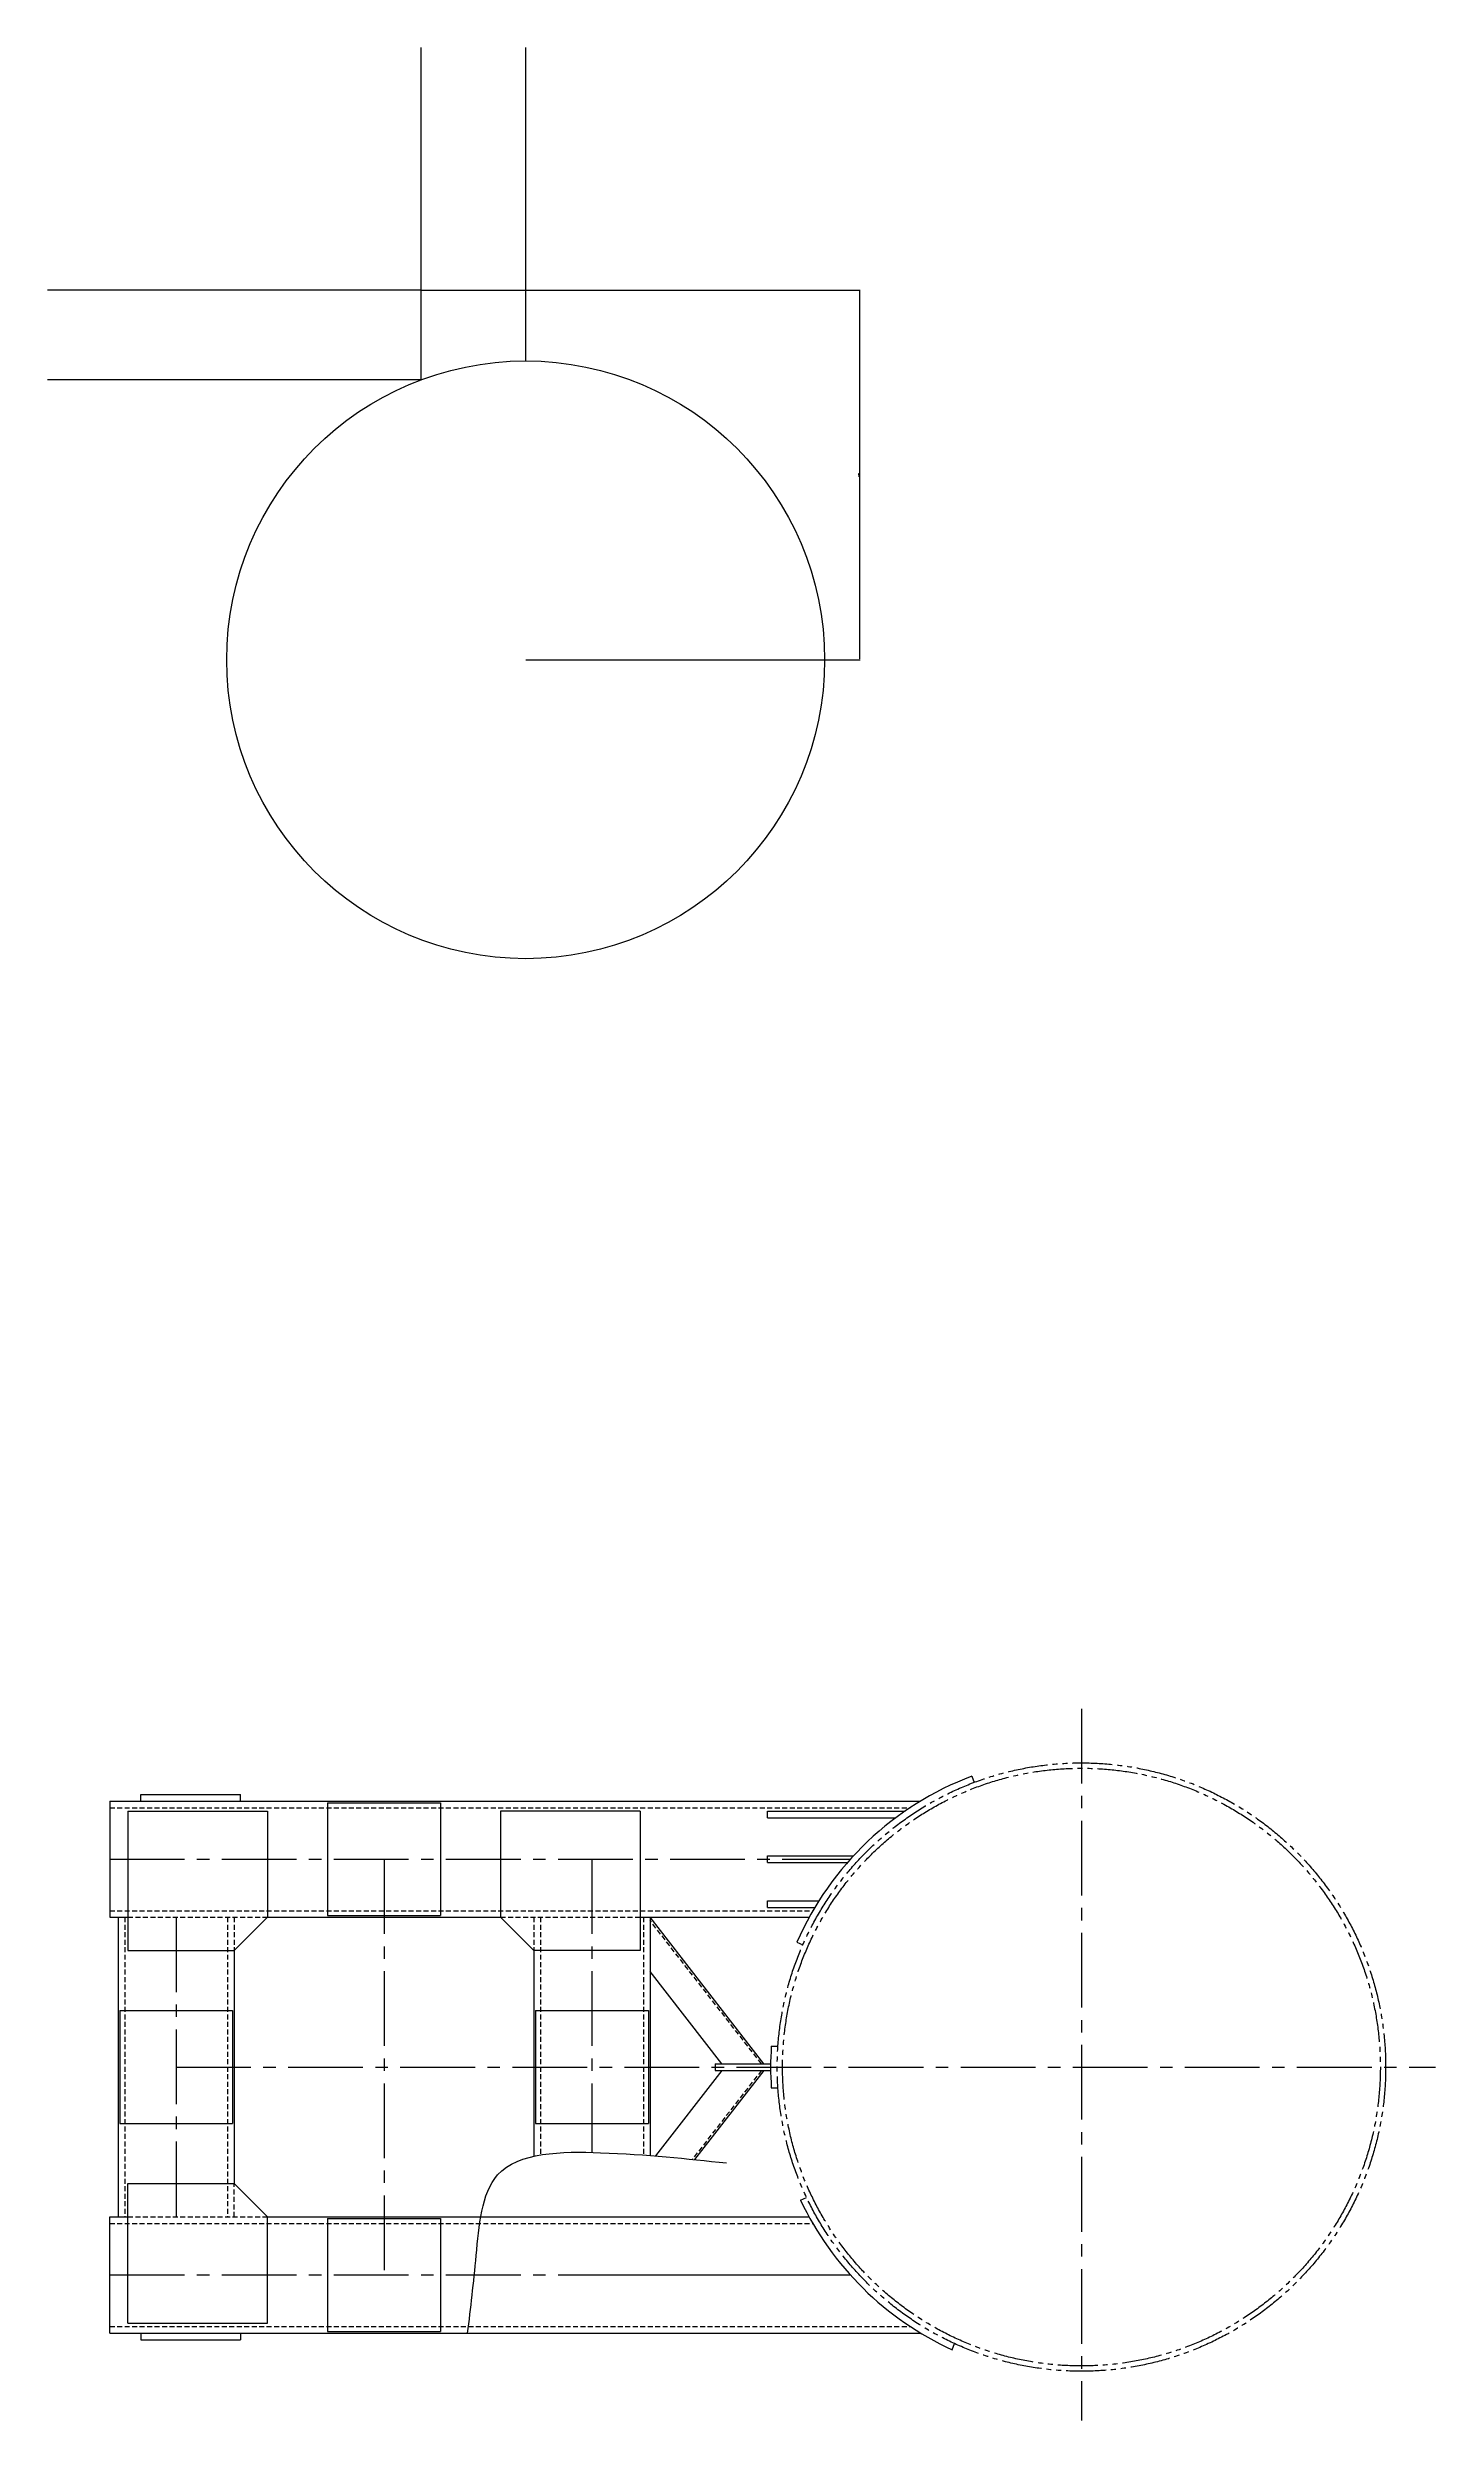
# Model space of a CAD drawing. Extents: x 45567 to 121349, y -17555 to 19241.
# Drawn here: x 73301 to 77481, y -9036 to -1890 of the extents above; entities that cross this region are included whole.
import ezdxf

# ---------------------------------------------------------------- set-up
doc = ezdxf.new("R2010")
doc.units = 0
doc.header["$LTSCALE"] = 30
doc.header["$MEASUREMENT"] = 0
for name, pattern in [('CENTER2', [1.125, 0.75, -0.125, 0.125, -0.125]), ('DASHED', [0.75, 0.5, -0.25]), ('LIDIVIDE', [0.65, 0.4, -0.05, 0.05, -0.05, 0.05, -0.05])]:
    doc.linetypes.add(name, pattern=pattern)
doc.layers.get('DEFPOINTS').update_dxf_attribs({"linetype": 'CONTINUOUS'})
for name, color, linetype in [('1', 2, 'CONTINUOUS'), ('2', 1, 'CONTINUOUS'), ('3', 3, 'CENTER2'), ('5', 6, 'LIDIVIDE'), ('6', 4, 'DASHED')]:
    doc.layers.add(name, color=color, linetype=linetype)
doc.styles.add('HZ', font='simplex.shx', dxfattribs={"width": 0.75, "bigfont": 'SBTXT.shx'})
doc.dimstyles.new('STANDARD$0', dxfattribs={"dimtxt": 3.2, "dimasz": 2.8, "dimexe": 0.6, "dimexo": 0.6, "dimgap": 1, "dimtad": 1, "dimdec": 0, "dimzin": 0, "dimdsep": 46, "dimtxsty": 'HZ', "dimcen": 0.09, "dimadec": 0, "dimazin": 0, "dimtfac": 1, "dimtdec": 0, "dimtmove": 0, "dimatfit": 3, "dimfxl": 0, "dimtolj": 1, "dimtzin": 0, "dimarcsym": 0})

# ---------------------------------------------------------------- blocks, each defined once
blk = doc.blocks.new('*D979')
at = {"layer": '1', "color": 0, "lineweight": -2}
for p, q in [((74426.5, -2620.7), (75747.8, -2620.7)), ((75747.2, -3731), (75747.2, -2623.5)), ((74741.5, -3733.8), (75747.8, -3733.8))]:
    blk.add_line(p, q, dxfattribs=at)
at = {"layer": '1', "color": 0}
for points in [[(75746.7, -2623.5), (75747.6, -2623.5), (75747.2, -2620.7)], [(75746.7, -3731), (75747.6, -3731), (75747.2, -3733.8)]]:
    blk.add_solid(points, dxfattribs=at)
at = {"layer": 'DEFPOINTS', "color": 0}
for p in [(74425.9, -2620.7), (75747.2, -2620.7), (74740.9, -3733.8)]:
    blk.add_point(p, dxfattribs=at)
at = {"layer": '1', "color": 0, "insert": (75744.6, -3177.3), "char_height": 3.2, "attachment_point": 5, "rotation": 90, "style": 'HZ'}
blk.add_mtext('\\A1;1113', dxfattribs=at)

msp = doc.modelspace()

# ---------------------------------------------------------------- linework, layer by layer
at = {"layer": '1'}
for p, q in [((74425.884559, -2890.72606), (74425.884559, -1889.873478)), ((74740.884559, -2833.80079), (74740.884559, -1889.873478)), ((74425.884559, -2620.72606), (73300.935657, -2620.72606)), ((74425.884559, -2890.72606), (73300.935657, -2890.72606))]:
    msp.add_line(p, q, dxfattribs=at)
msp.add_circle((74740.884559, -3733.80079), 900, dxfattribs=at)
msp.add_spline([(74566.207602, -8772.467926), (74592.017425, -8538.742023), (74656.54074, -8296.306568), (74966.254472, -8229.250182), (75345.653484, -8260.199366)], degree=3, dxfattribs=at)
at = {"layer": '2'}
for p, q in [((76084.690428, -7095.467926), (76091.73588, -7114.185875)), ((73488.417588, -7170.467926), (75930.17075, -7170.467926)), ((73488.417588, -7170.467926), (73488.417588, -7520.467926)), ((73543.417588, -7200.467926), (73543.417588, -7620.467926)), ((73543.417588, -7200.467926), (73963.417588, -7200.467926)), ((73582.417588, -7150.467926), (73882.417588, -7150.467926)), ((73582.417588, -7170.467926), (73582.417588, -7150.467926)), ((73882.417588, -7170.467926), (73882.417588, -7150.467926)), ((73963.417588, -7200.467926), (73963.417588, -7520.467926)), ((74144.417588, -7175.467926), (74144.417588, -7515.467926)), ((74144.417588, -7175.467926), (74484.417588, -7175.467926)), ((74484.417588, -7175.467926), (74484.417588, -7515.467926)), ((75085.417588, -7200.467926), (74665.417588, -7200.467926)), ((74665.417588, -7200.467926), (74665.417588, -7520.467926)), ((75085.417588, -7200.467926), (75085.417588, -7620.467926)), ((75468.558407, -7220.467926), (75468.558407, -7200.467926)), ((75468.558407, -7200.467926), (75883.705802, -7200.467926)), ((75468.558407, -7220.467926), (75855.762954, -7220.467926)), ((75468.558407, -7355.467926), (75468.558407, -7335.467926)), ((75468.558407, -7335.467926), (75727.6862, -7335.467926)), ((75468.558407, -7355.467926), (75709.690691, -7355.467926)), ((75468.558407, -7490.467926), (75468.558407, -7470.467926)), ((75468.558407, -7470.467926), (75623.788092, -7470.467926)), ((75468.558407, -7490.467926), (75611.463667, -7490.467926)), ((73488.417588, -7520.467926), (73543.417588, -7520.467926)), ((73513.417588, -7520.467926), (73513.417588, -8422.467926)), ((73863.417588, -7620.467926), (73963.417588, -7520.467926)), ((73963.417588, -7520.467926), (74665.417588, -7520.467926)), ((74144.417588, -7515.467926), (74484.417588, -7515.467926)), ((74765.417588, -7620.467926), (74665.417588, -7520.467926)), ((75085.417588, -7520.467926), (75594.23773, -7520.467926)), ((75115.417588, -7520.467926), (75115.417588, -8237.751508)), ((75458.469891, -7961.467926), (75115.417588, -7520.467926)), ((73543.417588, -7620.467926), (73863.417588, -7620.467926)), ((73863.417588, -7620.467926), (73863.417588, -8322.467926)), ((75085.417588, -7620.467926), (74765.417588, -7620.467926)), ((74765.417588, -7620.467926), (74765.417588, -8239.840721)), ((75557.259493, -7595.467926), (75575.574837, -7603.502114)), ((75331.776451, -7961.467926), (75115.417588, -7683.334657)), ((73518.417588, -7801.467926), (73518.417588, -8141.467926)), ((73518.417588, -7801.467926), (73858.417588, -7801.467926)), ((73858.417588, -7801.467926), (73858.417588, -8141.467926)), ((74770.417588, -7801.467926), (74770.417588, -8141.467926)), ((74770.417588, -7801.467926), (75110.417588, -7801.467926)), ((75110.417588, -7801.467926), (75110.417588, -8141.467926)), ((75480.506591, -7908.967926), (75500.552308, -7908.967926)), ((75331.776451, -7981.467926), (75131.430665, -8239.016092)), ((75458.469891, -7981.467926), (75249.596713, -8249.97821)), ((75311.776451, -7961.467926), (75478.471009, -7961.467926)), ((75311.776451, -7961.467926), (75311.776451, -7981.467926)), ((75311.776451, -7981.467926), (75478.471009, -7981.467926)), ((75480.506591, -8033.967926), (75500.552308, -8033.967926)), ((73518.417588, -8141.467926), (73858.417588, -8141.467926)), ((74770.417588, -8141.467926), (75110.417588, -8141.467926)), ((73543.417588, -8742.467926), (73543.417588, -8322.467926)), ((73543.417588, -8322.467926), (73863.417588, -8322.467926)), ((73863.417588, -8322.467926), (73963.417588, -8422.467926)), ((73488.417588, -8422.467926), (73543.417588, -8422.467926)), ((73488.417588, -8772.467926), (73488.417588, -8422.467926)), ((73963.417588, -8742.467926), (73963.417588, -8422.467926)), ((73963.417588, -8422.467926), (74665.417588, -8422.467926)), ((74144.417588, -8427.467926), (74144.417588, -8767.467926)), ((74144.417588, -8427.467926), (74484.417588, -8427.467926)), ((74484.417588, -8427.467926), (74484.417588, -8767.467926)), ((74665.417588, -8422.467926), (75085.417588, -8422.467926)), ((75085.417588, -8422.467926), (75594.23773, -8422.467926)), ((75568.666443, -8372.467926), (75586.981787, -8364.433738)), ((73488.417588, -8772.467926), (75930.17075, -8772.467926)), ((73543.417588, -8742.467926), (73963.417588, -8742.467926)), ((73582.417588, -8772.467926), (73582.417588, -8792.467926)), ((73882.417588, -8772.467926), (73882.417588, -8792.467926)), ((74144.417588, -8767.467926), (74484.417588, -8767.467926)), ((73582.417588, -8792.467926), (73882.417588, -8792.467926)), ((76024.680497, -8822.467926), (76031.72595, -8803.749977))]:
    msp.add_line(p, q, dxfattribs=at)
for start, end in [(110.6263810498, 156.3149149898), (176.1713112563, 183.8286887437), (205.3672552182, 245.3933839388)]:
    msp.add_arc((76414.417588, -7971.467926), 936, start, end, dxfattribs=at)
at = {"layer": '3', "ltscale": 10}
for p, q in [((76414.417588, -6892.214298), (76414.417588, -9035.807913)), ((73488.417588, -7345.467926), (75718.558407, -7345.467926)), ((74314.417588, -7345.467926), (74314.417588, -8597.467926)), ((74940.417588, -7345.467926), (74940.417588, -8228.449056)), ((73688.417588, -7520.467926), (73688.417588, -8422.467926)), ((73688.417588, -7971.467926), (77480.587059, -7971.467926)), ((73488.417588, -8597.467926), (75718.558407, -8597.467926)), ((75024.722263, -8597.467926), (75718.558407, -8597.467926))]:
    msp.add_line(p, q, dxfattribs=at)
at = {"layer": '5', "ltscale": 10}
for radius in [916, 900]:
    msp.add_circle((76414.417588, -7971.467926), radius, dxfattribs=at)
at = {"layer": '6'}
for p, q in [((73488.417588, -7190.467926), (75898.53485, -7190.467926)), ((73488.417588, -7500.467926), (75605.557279, -7500.467926)), ((73533.417588, -7520.467926), (73533.417588, -8422.467926)), ((73543.417588, -7520.467926), (73963.417588, -7520.467926)), ((73843.417588, -7520.467926), (73843.417588, -8422.467926)), ((73863.417588, -7520.467926), (73863.417588, -7620.467926)), ((74665.417588, -7520.467926), (75085.417588, -7520.467926)), ((74765.417588, -7520.467926), (74765.417588, -7620.467926)), ((74785.417588, -7520.467926), (74785.417588, -8235.950856)), ((75095.417588, -7520.467926), (75095.417588, -8236.260488)), ((75450.868285, -7961.467926), (75115.417588, -7530.23993)), ((75450.868285, -7981.467926), (75242.553954, -8249.259802)), ((73863.417588, -8422.467926), (73863.417588, -8322.467926)), ((73543.417588, -8422.467926), (73963.417588, -8422.467926)), ((73488.417588, -8442.467926), (75605.557279, -8442.467926)), ((73488.417588, -8752.467926), (75898.53485, -8752.467926))]:
    msp.add_line(p, q, dxfattribs=at)

# ---------------------------------------------------------------- dimensions: what is measured, and where the dimension line sits
at = {"layer": '1'}
dim = msp.add_linear_dim(base=(75747.179522, -2620.72606), p1=(74740.884559, -3733.80079), p2=(74425.884559, -2620.72606), angle=90, dimstyle='STANDARD$0', dxfattribs=at)
dim.commit()
dim.dimension.update_dxf_attribs({"geometry": '*D979', "text_midpoint": (75744.579522, -3177.263425)})

doc.saveas('drawing.dxf')
